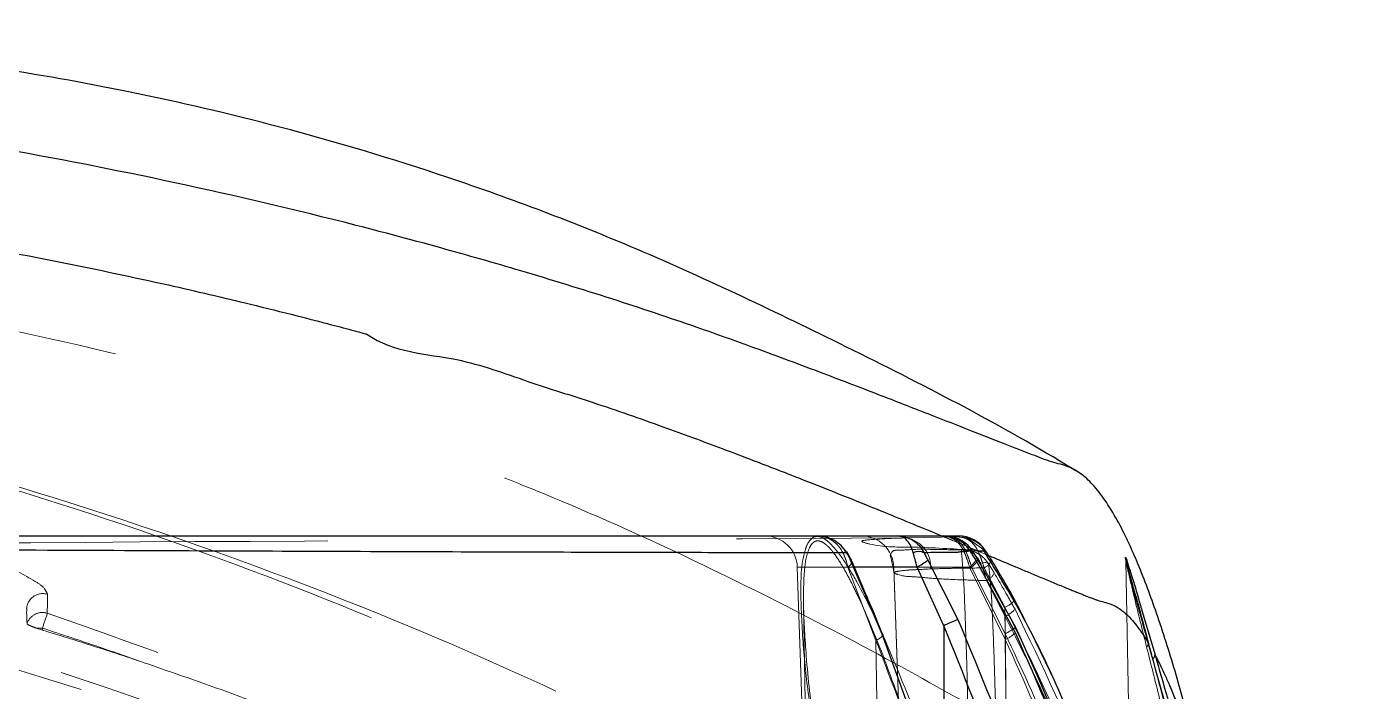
# Model space of a CAD drawing. Header units: millimetres. Extents: x 126 to 938, y 244 to 707.
# Drawn here: x 789.294 to 791.362, y 566.821 to 567.854 of the extents above; entities that cross this region are included whole.
import ezdxf

# ---------------------------------------------------------------- set-up
doc = ezdxf.new("R2010")
doc.units = ezdxf.units.MM
doc.linetypes.add('HIDDEN', pattern=[1.905, 1.27, -0.635])

msp = doc.modelspace()

# ---------------------------------------------------------------- linework, layer by layer
at = {"color": 7, "linetype": 'HIDDEN', "lineweight": 18}
for p, q in [((790.7418, 567.0623), (785.9837, 567.0623)), ((790.5221, 567.0623), (790.4414, 567.0623)), ((790.4414, 567.0623), (790.5353, 567.0623)), ((790.7178, 567.0623), (790.5914, 567.0623)), ((790.5914, 567.0623), (790.7213, 567.0623)), ((790.7429, 567.0608), (790.6609, 567.0593)), ((790.7848, 567.0383), (790.754, 567.0607)), ((790.6378, 567.0361), (790.6359, 567.0321)), ((790.7716, 567.0391), (790.7897, 567.0316)), ((791.0233, 565.8118), (791.0021, 567.0229)), ((791.003, 567.021), (791.0021, 567.0229)), ((790.4913, 567.014), (790.5699, 567.014)), ((790.5229, 566.1114), (790.4913, 567.014)), ((790.578, 567.014), (790.4913, 567.014)), ((790.5699, 567.014), (790.6136, 566.9001)), ((790.6413, 567.014), (790.759, 567.014)), ((790.7621, 567.014), (790.6413, 567.014)), ((790.6413, 567.014), (790.6729, 566.1114)), ((790.6414, 567.0128), (790.6729, 566.1114)), ((790.759, 567.014), (790.8146, 566.9016)), ((790.8145, 566.9103), (790.7621, 567.014)), ((790.7816, 567.0127), (790.8141, 566.9515)), ((790.8143, 566.9373), (790.7854, 566.9929)), ((789.2939, 566.9497), (789.294, 566.9488)), ((790.5209, 565.8118), (790.5009, 566.9551)), ((790.8141, 566.9515), (790.8217, 566.1114)), ((790.8143, 566.9373), (790.8217, 566.1114)), ((789.3089, 566.9192), (789.3184, 566.9161)), ((789.3184, 566.9161), (789.3185, 566.9191)), ((790.6136, 566.9001), (790.6269, 566.1114)), ((790.8145, 566.9103), (790.8217, 566.1114)), ((790.8146, 566.9016), (790.8217, 566.1114))]:
    msp.add_line(p, q, dxfattribs=at)
at = {"color": 7, "linetype": 'Continuous', "lineweight": 25}
for p, q in [((787.4765, 567.0623), (790.5221, 567.0623)), ((790.5221, 567.0623), (790.5283, 567.0619)), ((790.5353, 567.0623), (790.6478, 567.0623)), ((790.6478, 567.0623), (790.7178, 567.0623)), ((790.7213, 567.0623), (790.7418, 567.0623)), ((790.7233, 567.0619), (790.7226, 567.0619)), ((790.7626, 567.0429), (790.7716, 567.0391)), ((790.6231, 566.9095), (790.5742, 567.0249)), ((790.5976, 566.9728), (790.5765, 567.0222)), ((790.6942, 567.0249), (790.7409, 566.9323)), ((790.7601, 567.0389), (790.7604, 567.0385)), ((790.784, 567.0391), (790.7637, 567.0387)), ((790.8305, 566.9119), (790.7681, 567.0261)), ((790.7714, 567.0261), (790.8303, 566.9208)), ((790.7846, 567.0382), (790.784, 567.0391)), ((790.7853, 567.0372), (790.7846, 567.0382)), ((790.6775, 567.014), (790.578, 567.014)), ((790.719, 566.9228), (790.6775, 567.014)), ((791.0269, 566.9467), (791.0472, 566.8775)), ((790.719, 566.9228), (790.7192, 566.6324))]:
    msp.add_line(p, q, dxfattribs=at)
at = {"color": 7, "linetype": 'HIDDEN', "lineweight": 18, "flags": 128}
for points in [[(790.7637, 567.0387), (790.7631, 567.0393), (790.7623, 567.0397), (790.7613, 567.04), (790.76, 567.04), (790.7586, 567.04), (790.7569, 567.0397), (790.7551, 567.0393), (790.7531, 567.0387)], [(790.759, 567.014), (790.7614, 567.0159), (790.7635, 567.0178), (790.7652, 567.0196), (790.7666, 567.0213), (790.7676, 567.0228), (790.7682, 567.0241), (790.7683, 567.0252), (790.7681, 567.0261)], [(790.7714, 567.0261), (790.7716, 567.0253), (790.7714, 567.0242), (790.7708, 567.0228), (790.7698, 567.0213), (790.7684, 567.0197), (790.7666, 567.0178), (790.7645, 567.016), (790.7621, 567.014)], [(790.7731, 567.0369), (790.7753, 567.0376), (790.7774, 567.0382), (790.7794, 567.0385), (790.7811, 567.0387), (790.7825, 567.0386), (790.7838, 567.0384), (790.7847, 567.0379), (790.7853, 567.0372)], [(790.7762, 567.0198), (790.7785, 567.0204), (790.7807, 567.0208), (790.7827, 567.021), (790.7844, 567.021), (790.7859, 567.0207), (790.7872, 567.0202), (790.7882, 567.0196), (790.7888, 567.0187)], [(789.3261, 566.9422), (789.3263, 566.9586), (789.3266, 566.9715)]]:
    msp.add_lwpolyline(points, dxfattribs=at)
at = {"color": 7, "linetype": 'Continuous', "lineweight": 25, "flags": 128}
for points in [[(790.567, 567.0377), (790.5679, 567.0378), (790.5685, 567.0377), (790.5687, 567.0374), (790.5687, 567.0369), (790.5682, 567.0361)], [(790.6246, 566.9079), (790.6247, 566.9086), (790.6242, 566.9092), (790.6231, 566.9095)]]:
    msp.add_lwpolyline(points, dxfattribs=at)
at = {"color": 7, "linetype": 'HIDDEN', "lineweight": 18}
for centre, radius, start, end in [((787.4737, 561.1873), 5.95, 34.63083, 88.00015), ((787.4737, 561.1872), 5.95, 37.76413, 88), ((787.4737, 561.1873), 5.9354, 39.86373, 88.00018), ((790.4414, 567.0123), 0.05, 1.9914, 90.011), ((790.5914, 567.0123), 0.05, 1.9914, 90.011), ((790.6532, 567.0144), 0.0456, 355.825, 80.2546), ((790.7555, 567.029), 0.0109, 65.0965, 119.5502), ((790.5714, 567.0177), 0.0205, 102.2715, 116.0466), ((790.5623, 567.0268), 0.0149, 300.7742, 342.0691), ((790.4017, 566.9677), 0.2428, 8.8532, 15.3605), ((790.7724, 567.0327), 0.022, 294.868, 339.5238), ((790.7768, 567.0132), 0.022, 292.9203, 338.1362), ((789.3189, 566.9478), 0.025, 72.148, 177.6924), ((790.7953, 566.9933), 0.0459, 294.2275, 318.2378), ((789.3184, 566.9184), 0.025, 72.2107, 162.3497), ((791.0286, 566.3686), 1.7965, 161.3808, 162.1574), ((790.7973, 566.9768), 0.0429, 293.2383, 318.8955), ((789.2885, 565.1667), 1.7526, 89.0214, 89.3336), ((790.7467, 567.0396), 0.146, 297.671, 303.3203), ((790.6039, 566.9257), 0.0273, 290.8356, 319.3314), ((790.7961, 566.9479), 0.0498, 291.7783, 313.7008)]:
    msp.add_arc(centre, radius, start, end, dxfattribs=at)
at = {"color": 7, "linetype": 'Continuous', "lineweight": 25}
for centre, radius, start, end in [((790.7418, 567.0123), 0.05, 32.396, 90.0073), ((790.5737, 567.0221), 0.00279, 1.5368, 78.6018), ((790.68, 567.0174), 0.0206, 66.0071, 113.9929), ((790.63, 567.105), 0.1027, 297.575, 308.7225), ((790.8764, 566.591), 0.3673, 111.6538, 115.3719), ((790.8233, 566.925), 0.00819, 296.1699, 329.1576)]:
    msp.add_arc(centre, radius, start, end, dxfattribs=at)
for points, knots in [([(790.9241, 567.1635), (790.9192, 567.1665), (790.8043, 567.2372), (790.5768, 567.3529), (790.258, 567.5063), (789.9627, 567.618), (789.6982, 567.6974), (789.461, 567.7527), (789.2473, 567.7906), (789.0376, 567.8173), (788.832, 567.834), (788.6147, 567.8397), (788.3833, 567.8424), (788.1162, 567.8474), (787.8086, 567.8521), (787.5899, 567.8531), (787.4737, 567.8536)], [0, 0, 0, 0, 0.004797, 0.113198, 0.213727, 0.301434, 0.377661, 0.445205, 0.505598, 0.559646, 0.62248, 0.678456, 0.741972, 0.816593, 0.902524, 1, 1, 1, 1]), ([(791.1034, 566.7622), (791.0952, 566.7922), (791.0788, 566.8528), (791.0516, 566.9386), (791.023, 567.0158), (790.9967, 567.0733), (790.9733, 567.1133), (790.9543, 567.1388), (790.9351, 567.1578), (790.9125, 567.1712), (790.8852, 567.177), (790.8525, 567.1903), (790.8106, 567.2061), (790.7583, 567.2269), (790.6946, 567.2518), (790.6182, 567.2817), (790.527, 567.3166), (790.4313, 567.3524), (790.3219, 567.3915), (790.2007, 567.4319), (790.0678, 567.4729), (789.9292, 567.5126), (789.7447, 567.5614), (789.5078, 567.6164), (789.2992, 567.6566), (789.1625, 567.6795), (789.0966, 567.69), (789.0274, 567.7004), (788.9545, 567.7105), (788.878, 567.7204), (788.7976, 567.7298), (788.7126, 567.7387), (788.6106, 567.7485), (788.5097, 567.7576), (788.4084, 567.7661), (788.3167, 567.7732), (788.2142, 567.7805), (788.0637, 567.7899), (787.877, 567.7987), (787.6666, 567.8046), (787.535, 567.8053), (787.4737, 567.8056)], [0, 0, 0, 0, 0.023426, 0.047275, 0.067804, 0.085434, 0.094854, 0.102661, 0.109363, 0.115019, 0.122166, 0.130234, 0.141595, 0.155912, 0.172637, 0.193134, 0.217765, 0.24621, 0.270126, 0.305308, 0.342486, 0.374879, 0.41395, 0.486248, 0.558062, 0.573987, 0.590726, 0.608306, 0.626762, 0.64613, 0.666446, 0.687757, 0.710562, 0.743651, 0.764092, 0.787178, 0.81295, 0.841464, 0.900845, 0.95378, 1, 1, 1, 1]), ([(787.4737, 567.6537), (787.5279, 567.6534), (787.6358, 567.6529), (787.7923, 567.649), (787.9113, 567.6446), (787.9949, 567.6406), (788.0502, 567.6378), (788.1105, 567.6343), (788.176, 567.6302), (788.2465, 567.6254), (788.313, 567.6204), (788.3812, 567.615), (788.4565, 567.6087), (788.5369, 567.6014), (788.6159, 567.594), (788.6871, 567.5869), (788.7553, 567.5797), (788.8279, 567.5712), (788.893, 567.5629), (788.9573, 567.5541), (789.0144, 567.5458), (789.077, 567.5361), (789.1894, 567.5177), (789.336, 567.4907), (789.502, 567.4555), (789.6235, 567.4271), (789.7079, 567.4061), (789.7619, 567.3922), (789.796, 567.3831), (789.8135, 567.3784), (789.8195, 567.3767), (789.8214, 567.3762), (789.8222, 567.376), (789.8225, 567.376), (789.8226, 567.3759), (789.8226, 567.3759), (789.8227, 567.3759), (789.8227, 567.3759), (789.8641, 567.3466), (789.9549, 567.3455), (790.0696, 567.3024), (790.177, 567.2694), (790.2776, 567.2343), (790.3442, 567.2095), (790.3749, 567.1981)], [0, 0, 0, 0, 0.055048, 0.109677, 0.159061, 0.176026, 0.194762, 0.215251, 0.237482, 0.261429, 0.287074, 0.305244, 0.330884, 0.363908, 0.387254, 0.411522, 0.436597, 0.456906, 0.485781, 0.503323, 0.522867, 0.54436, 0.567744, 0.63859, 0.695806, 0.740128, 0.765384, 0.784173, 0.796782, 0.801228, 0.8026, 0.80309, 0.803282, 0.803366, 0.8034, 0.803416, 0.803421, 0.803425, 0.803429, 0.852604, 0.891691, 0.927859, 0.966679, 1, 1, 1, 1]), ([(790.3749, 567.1981), (790.3909, 567.192), (790.431, 567.1768), (790.4893, 567.1542), (790.5497, 567.1303), (790.6012, 567.1096), (790.6487, 567.0902), (790.6879, 567.074), (790.7122, 567.0639), (790.7221, 567.0598)], [0, 0, 0, 0, 0.137556, 0.343893, 0.50195, 0.659277, 0.789419, 0.913853, 1, 1, 1, 1]), ([(790.5682, 567.0361), (790.5655, 567.0401), (790.5601, 567.0479), (790.5485, 567.056), (790.5357, 567.0613), (790.5266, 567.0619), (790.5221, 567.0623)], [0, 0, 0, 0, 0.259318, 0.510725, 0.756412, 1, 1, 1, 1]), ([(790.5269, 567.0621), (790.5266, 567.0621), (790.526, 567.0621), (790.5254, 567.0621), (790.5252, 567.0621)], [0, 0, 0, 0, 0.514121, 1, 1, 1, 1]), ([(790.5298, 567.0617), (790.5291, 567.0618), (790.5277, 567.062), (790.5263, 567.0621), (790.5256, 567.0621)], [0, 0, 0, 0, 0.48266, 1, 1, 1, 1]), ([(790.6716, 567.0363), (790.6705, 567.0397), (790.6682, 567.0466), (790.6631, 567.0545), (790.6563, 567.0607), (790.651, 567.0617), (790.6478, 567.0623)], [0, 0, 0, 0, 0.290357, 0.575791, 0.745657, 1, 1, 1, 1]), ([(790.6478, 567.0623), (790.6518, 567.0619), (790.6598, 567.0613), (790.6712, 567.056), (790.6814, 567.0478), (790.686, 567.0402), (790.6884, 567.0363)], [0, 0, 0, 0, 0.235744, 0.476773, 0.729842, 1, 1, 1, 1]), ([(790.7178, 567.0623), (790.7196, 567.0621), (790.7217, 567.062), (790.7238, 567.0619), (790.724, 567.0619)], [0, 0, 0, 0, 0.887825, 1, 1, 1, 1]), ([(790.7604, 567.0385), (790.7578, 567.0421), (790.7527, 567.0491), (790.742, 567.0566), (790.7303, 567.0614), (790.722, 567.062), (790.7178, 567.0623)], [0, 0, 0, 0, 0.259574, 0.510941, 0.756695, 1, 1, 1, 1]), ([(790.7213, 567.0623), (790.7222, 567.0622), (790.7238, 567.0622), (790.7253, 567.062), (790.726, 567.0619)], [0, 0, 0, 0, 0.535883, 1, 1, 1, 1]), ([(790.7213, 567.0623), (790.7254, 567.062), (790.7337, 567.0614), (790.7454, 567.0566), (790.756, 567.0492), (790.7611, 567.0422), (790.7637, 567.0387)], [0, 0, 0, 0, 0.243049, 0.488712, 0.740271, 1, 1, 1, 1]), ([(790.5682, 567.0361), (790.5261, 567.0361), (790.431, 567.0362), (790.2723, 567.0365), (790.083, 567.037), (789.8654, 567.0377), (789.6221, 567.0387), (789.3559, 567.0398), (789.0702, 567.0411), (788.7685, 567.0426), (788.4541, 567.0441), (788.131, 567.0456), (787.8034, 567.047), (787.5839, 567.0479), (787.4737, 567.0484)], [0, 0, 0, 0, 0.040876, 0.092164, 0.153861, 0.224419, 0.303059, 0.38975, 0.482481, 0.580001, 0.682317, 0.787264, 0.893162, 1, 1, 1, 1]), ([(791.0393, 566.3655), (791.0384, 566.3697), (791.0329, 566.3962), (791.0135, 566.4796), (790.9737, 566.6281), (790.9146, 566.7897), (790.8467, 566.9324), (790.8022, 567.0053), (790.779, 567.0433)], [0, 0, 0, 0, 0.017479, 0.111449, 0.351592, 0.648968, 0.817084, 1, 1, 1, 1]), ([(790.5742, 567.0249), (790.5732, 567.027), (790.5714, 567.0309), (790.5692, 567.0345), (790.5682, 567.0361)], [0, 0, 0, 0, 0.555324, 1, 1, 1, 1]), ([(790.5765, 567.0222), (790.5754, 567.0246), (790.573, 567.0299), (790.57, 567.035), (790.5684, 567.0377)], [0, 0, 0, 0, 0.448148, 1, 1, 1, 1]), ([(790.6775, 567.014), (790.6765, 567.018), (790.6746, 567.0254), (790.6725, 567.0328), (790.6716, 567.0363)], [0, 0, 0, 0, 0.5364857, 1, 1, 1, 1]), ([(790.7604, 567.0385), (790.7556, 567.0382), (790.7501, 567.0379), (790.7438, 567.0373), (790.7415, 567.037), (790.7368, 567.0365), (790.7191, 567.0365), (790.7021, 567.0364), (790.6884, 567.0363)], [0, 0, 0, 0, 0.200193, 0.231393, 0.263119, 0.296523, 0.426396, 1, 1, 1, 1]), ([(790.6884, 567.0363), (790.6894, 567.0341), (790.6913, 567.0303), (790.6933, 567.0266), (790.6942, 567.0249)], [0, 0, 0, 0, 0.5518233, 1, 1, 1, 1]), ([(790.7681, 567.0261), (790.7667, 567.0284), (790.7641, 567.0326), (790.7616, 567.0367), (790.7604, 567.0385)], [0, 0, 0, 0, 0.561007, 1, 1, 1, 1]), ([(790.7637, 567.0387), (790.7651, 567.0364), (790.7677, 567.0322), (790.7703, 567.028), (790.7714, 567.0261)], [0, 0, 0, 0, 0.559081, 1, 1, 1, 1]), ([(790.793, 567.025), (790.7915, 567.0273), (790.789, 567.0314), (790.7865, 567.0354), (790.7853, 567.0372)], [0, 0, 0, 0, 0.563771, 1, 1, 1, 1]), ([(790.7897, 567.0316), (790.792, 567.0306), (790.8056, 567.0249), (790.8251, 567.0167), (790.8486, 567.0068), (790.8674, 566.999), (790.8864, 566.991), (790.9019, 566.9846), (790.9132, 566.98), (790.9203, 566.9771), (790.9265, 566.9746), (790.9324, 566.9723), (790.938, 566.97), (790.9434, 566.9679), (790.9485, 566.966), (790.9533, 566.9642), (790.9632, 566.9605), (790.9772, 566.9581), (790.9927, 566.9495), (791.0044, 566.9395), (791.0143, 566.9287), (791.0223, 566.9183), (791.0287, 566.9091), (791.0332, 566.902), (791.0357, 566.898), (791.0366, 566.8964)], [0, 0, 0, 0, 0.0268067, 0.1526492, 0.2208612, 0.2920054, 0.3641768, 0.4352163, 0.4668038, 0.4908587, 0.514706, 0.5362039, 0.5571414, 0.5772812, 0.5964786, 0.6144345, 0.6309454, 0.7059435, 0.7600415, 0.8137767, 0.865273, 0.9119272, 0.9512262, 0.9810919, 1, 1, 1, 1]), ([(790.8295, 566.9627), (790.8229, 566.9745), (790.811, 566.9954), (790.7985, 567.016), (790.793, 567.025)], [0, 0, 0, 0, 0.561654, 1, 1, 1, 1]), ([(791.0366, 566.8964), (791.0291, 566.9239), (791.0185, 566.9623), (791.0049, 567.0123), (791.0027, 567.0225), (791.0008, 567.03), (791.0036, 567.0259), (791.0045, 567.0187), (791.0123, 566.9977), (791.019, 566.9734), (791.0248, 566.9536), (791.0269, 566.9467)], [0, 0, 0, 0, 0.399113, 0.558339, 0.605122, 0.613677, 0.617152, 0.656279, 0.724925, 0.903863, 1, 1, 1, 1]), ([(791.0437, 566.8711), (791.0357, 566.9025), (791.0237, 566.9491), (791.009, 566.9984), (791.0045, 567.0174), (791.003, 567.0209), (791.003, 567.021)], [0, 0, 0, 0, 0.624944, 0.927404, 0.997284, 1, 1, 1, 1]), ([(790.6246, 566.9079), (790.6175, 566.9254), (790.6087, 566.9471), (790.5994, 566.9686), (790.5976, 566.9728)], [0, 0, 0, 0, 0.804424, 1, 1, 1, 1]), ([(790.9618, 566.1632), (790.9264, 566.3083), (790.8633, 566.5673), (790.7631, 566.8142), (790.719, 566.9228)], [0, 0, 0, 0, 0.5601437, 1, 1, 1, 1]), ([(790.7409, 566.9323), (790.7752, 566.8496), (790.8438, 566.6845), (790.922, 566.4279), (790.9642, 566.2546), (790.9853, 566.1679)], [0, 0, 0, 0, 0.334047, 0.667194, 1, 1, 1, 1]), ([(790.8303, 566.9208), (790.8665, 566.8404), (790.9388, 566.6797), (791.0077, 566.4242), (791.0408, 566.2518), (791.0573, 566.1656)], [0, 0, 0, 0, 0.3338494, 0.6673519, 1, 1, 1, 1]), ([(790.8492, 566.1676), (790.8185, 566.2937), (790.7573, 566.5452), (790.6678, 566.7882), (790.6231, 566.9095)], [0, 0, 0, 0, 0.500886, 1, 1, 1, 1]), ([(791.0533, 566.1658), (791.0367, 566.2507), (791.0035, 566.4209), (790.9354, 566.6729), (790.8655, 566.8322), (790.8305, 566.9119)], [0, 0, 0, 0, 0.3326979, 0.6661507, 1, 1, 1, 1]), ([(791.1869, 566.3682), (791.1697, 566.4278), (791.1356, 566.5463), (791.0853, 566.7223), (791.0527, 566.8388), (791.0366, 566.8963)], [0, 0, 0, 0, 0.33897, 0.673672, 1, 1, 1, 1]), ([(791.0437, 566.8712), (791.0449, 566.8722), (791.0469, 566.8739), (791.0471, 566.8765), (791.0472, 566.8775)], [0, 0, 0, 0, 0.593666, 1, 1, 1, 1]), ([(791.0472, 566.8775), (791.0601, 566.8332), (791.086, 566.7436), (791.1325, 566.5818), (791.1661, 566.4643), (791.1868, 566.3921)], [0, 0, 0, 0, 0.274071, 0.553703, 1, 1, 1, 1]), ([(791.0472, 566.8775), (791.0478, 566.8764), (791.0493, 566.8735), (791.0524, 566.8675), (791.0569, 566.8584), (791.0631, 566.8453), (791.0706, 566.8283), (791.0783, 566.8097), (791.0842, 566.7946), (791.0883, 566.7838), (791.0915, 566.7753), (791.0952, 566.765), (791.0994, 566.7531), (791.1233, 566.6841), (791.1413, 566.6177), (791.1581, 566.5559)], [0, 0, 0, 0, 0.011406, 0.0283, 0.059225, 0.101126, 0.15526, 0.223191, 0.277909, 0.297924, 0.325504, 0.357625, 0.394474, 0.436391, 1, 1, 1, 1])]:
    msp.add_open_spline(points, degree=3, knots=knots, dxfattribs=at)
at = {"color": 7, "linetype": 'HIDDEN', "lineweight": 18}
for points, knots in [([(791.1546, 566.5544), (791.1029, 566.5885), (790.9965, 566.6585), (790.829, 566.7601), (790.65, 566.8619), (790.4386, 566.973), (790.2423, 567.0673), (790.0801, 567.1355), (789.9948, 567.1689), (789.9156, 567.1986), (789.8012, 567.2393), (789.6363, 567.2916), (789.3853, 567.3594), (789.0659, 567.4253), (788.6796, 567.4691), (788.289, 567.486), (787.8887, 567.5006), (787.6161, 567.5022), (787.4737, 567.5031)], [0, 0, 0, 0, 0.0479936, 0.0985624, 0.1517012, 0.2074066, 0.2834919, 0.3202148, 0.3436759, 0.3543768, 0.3857474, 0.4376886, 0.4882217, 0.587109, 0.6898267, 0.788926, 0.8897773, 1, 1, 1, 1]), ([(791.6965, 565.7703), (791.5493, 565.8974), (791.2556, 566.1509), (790.7728, 566.477), (790.2922, 566.745), (789.8187, 566.9572), (789.3925, 567.1089), (788.9906, 567.2225), (788.7401, 567.2726), (788.6146, 567.2977)], [0, 0, 0, 0, 0.1673601, 0.3338775, 0.5005762, 0.6406867, 0.7801383, 0.8898367, 1, 1, 1, 1]), ([(788.6146, 567.2975), (788.706, 567.2789), (788.8887, 567.2418), (789.21, 567.1573), (789.5613, 567.044), (789.9391, 566.8931), (790.3534, 566.6966), (790.8083, 566.433), (791.2934, 566.0903), (791.5863, 565.8246), (791.7331, 565.6913)], [0, 0, 0, 0, 0.078731, 0.157201, 0.280117, 0.389902, 0.500153, 0.66664, 0.832875, 1, 1, 1, 1]), ([(787.4737, 567.1453), (787.6724, 567.1397), (788.0695, 567.1285), (788.6619, 567.0388), (789.2445, 566.8939), (789.8037, 566.6906), (790.3243, 566.44), (790.8041, 566.1497), (791.2475, 565.8222), (791.6583, 565.4559), (792.0355, 565.0511), (792.3756, 564.6108), (792.6746, 564.138), (792.9277, 563.6398), (793.1333, 563.1205), (793.2884, 562.5847), (793.3964, 562.037), (793.4248, 561.6666), (793.439, 561.4814)], [0, 0, 0, 0, 0.065634, 0.131204, 0.197553, 0.263794, 0.32746, 0.388217, 0.448865, 0.509412, 0.569867, 0.631476, 0.693011, 0.754485, 0.815912, 0.877298, 0.938658, 1, 1, 1, 1]), ([(789.3266, 566.9715), (789.3251, 566.9746), (789.321, 566.9832), (789.2949, 566.9995), (789.2471, 567.0245), (789.1705, 567.054), (789.1118, 567.0714), (789.0803, 567.0807)], [0, 0, 0, 0, 0.036492, 0.103818, 0.326321, 0.638283, 1, 1, 1, 1]), ([(790.4968, 566.9691), (790.4968, 566.9934), (790.4968, 567.0225), (790.5079, 567.0526), (790.5165, 567.0621), (790.5296, 567.0613), (790.5461, 567.0486), (790.5649, 567.0238), (790.5931, 566.9758), (790.6376, 566.8817), (790.6923, 566.7412), (790.7515, 566.569), (790.7865, 566.4528), (790.804, 566.3946)], [0, 0, 0, 0, 0.085912, 0.102498, 0.115647, 0.128326, 0.145148, 0.189155, 0.23949, 0.345306, 0.5632, 0.781406, 1, 1, 1, 1]), ([(790.5221, 567.0623), (790.5262, 567.0619), (790.5345, 567.0612), (790.5462, 567.0556), (790.556, 567.0472), (790.5603, 567.0397), (790.5624, 567.0361)], [0, 0, 0, 0, 0.243243, 0.488581, 0.757536, 1, 1, 1, 1]), ([(790.6478, 567.0623), (790.6481, 567.0623), (790.6487, 567.0623), (790.6493, 567.0622), (790.6496, 567.0622)], [0, 0, 0, 0, 0.583229, 1, 1, 1, 1]), ([(790.7178, 567.0623), (790.7213, 567.0619), (790.7279, 567.0612), (790.7372, 567.056), (790.7449, 567.0484), (790.7484, 567.0417), (790.7501, 567.0385)], [0, 0, 0, 0, 0.242446, 0.469925, 0.743215, 1, 1, 1, 1]), ([(790.7531, 567.0387), (790.7515, 567.0419), (790.748, 567.0484), (790.7422, 567.0543), (790.7374, 567.0576), (790.7317, 567.0609), (790.7259, 567.0617), (790.7213, 567.0623)], [0, 0, 0, 0, 0.258053, 0.532053, 0.581312, 0.677794, 1, 1, 1, 1]), ([(790.7418, 567.0623), (790.742, 567.0621), (790.7425, 567.0618), (790.7428, 567.0612), (790.7429, 567.0608)], [0, 0, 0, 0, 0.4007399, 1, 1, 1, 1]), ([(790.7853, 567.0372), (790.7827, 567.0408), (790.7775, 567.0478), (790.7669, 567.0551), (790.7552, 567.0599), (790.747, 567.0605), (790.7429, 567.0608)], [0, 0, 0, 0, 0.261623, 0.513309, 0.758115, 1, 1, 1, 1]), ([(790.7429, 567.0608), (790.7459, 567.0604), (790.752, 567.0597), (790.7605, 567.0547), (790.7679, 567.0471), (790.7713, 567.0404), (790.7731, 567.0369)], [0, 0, 0, 0, 0.2206828, 0.4526992, 0.7095196, 1, 1, 1, 1]), ([(786.5868, 567.0301), (787.0388, 567.0341), (787.9433, 567.0419), (789.3014, 567.0525), (790.2074, 567.0571), (790.6609, 567.0594)], [0, 0, 0, 0, 0.332818, 0.666089, 1, 1, 1, 1]), ([(790.7758, 566.3877), (790.7682, 566.4161), (790.7543, 566.4685), (790.7341, 566.5403), (790.7135, 566.6107), (790.692, 566.6808), (790.6691, 566.7517), (790.6398, 566.837), (790.6127, 566.9087), (790.5863, 566.9679), (790.5736, 566.9939), (790.5608, 567.0172), (790.5483, 567.0363), (790.5365, 567.0494), (790.527, 567.0548), (790.5198, 567.0549), (790.5139, 567.0506), (790.5059, 567.0363), (790.5011, 567.0033), (790.501, 566.9735), (790.5009, 566.9551)], [0, 0, 0, 0, 0.106333, 0.19644, 0.270177, 0.372091, 0.462042, 0.53996, 0.698672, 0.739618, 0.774587, 0.803637, 0.835503, 0.857378, 0.866715, 0.874142, 0.881886, 0.891932, 0.93291, 1, 1, 1, 1]), ([(790.6609, 567.0593), (790.648, 567.059), (790.6299, 567.0585), (790.5832, 567.055), (790.6238, 567.0446), (790.6655, 567.046), (790.7153, 567.0432), (790.7462, 567.0415)], [0, 0, 0, 0, 0.2205501, 0.3091346, 0.367264, 0.6075258, 1, 1, 1, 1]), ([(790.7624, 567.0406), (790.7554, 567.0407), (790.739, 567.0409), (790.7093, 567.0411), (790.6774, 567.0423), (790.6548, 567.04), (790.6397, 567.0404), (790.638, 567.0365), (790.6378, 567.0361)], [0, 0, 0, 0, 0.16638, 0.391538, 0.712523, 0.900812, 0.989528, 1, 1, 1, 1]), ([(790.7221, 567.0598), (790.7258, 567.0583), (790.7393, 567.0527), (790.7528, 567.047), (790.7626, 567.0429)], [0, 0, 0, 0, 0.2735833, 1, 1, 1, 1]), ([(790.7762, 567.0198), (790.7745, 567.0232), (790.7712, 567.0296), (790.7637, 567.0368), (790.7552, 567.0412), (790.7492, 567.0414), (790.7462, 567.0415)], [0, 0, 0, 0, 0.290704, 0.545492, 0.776419, 1, 1, 1, 1]), ([(790.7462, 567.0415), (790.7503, 567.0413), (790.7585, 567.0409), (790.7703, 567.0364), (790.781, 567.0292), (790.7862, 567.0222), (790.7888, 567.0187)], [0, 0, 0, 0, 0.242856, 0.487802, 0.738825, 1, 1, 1, 1]), ([(790.7462, 567.0415), (790.7472, 567.0291), (790.75, 566.9966), (790.7524, 566.9346), (790.7554, 566.8442), (790.7582, 566.7195), (790.7612, 566.5537), (790.7627, 566.4287), (790.7636, 566.358)], [0, 0, 0, 0, 0.054784, 0.142936, 0.272214, 0.45169, 0.689885, 1, 1, 1, 1]), ([(790.5624, 567.0361), (790.5639, 567.0327), (790.5671, 567.0256), (790.569, 567.018), (790.5699, 567.014)], [0, 0, 0, 0, 0.473719, 1, 1, 1, 1]), ([(790.7501, 567.0385), (790.7517, 567.0348), (790.7552, 567.0268), (790.7577, 567.0184), (790.759, 567.014)], [0, 0, 0, 0, 0.46741, 1, 1, 1, 1]), ([(790.7621, 567.014), (790.7607, 567.0185), (790.7582, 567.0269), (790.7547, 567.0349), (790.7531, 567.0387)], [0, 0, 0, 0, 0.5333849, 1, 1, 1, 1]), ([(790.7731, 567.0369), (790.7747, 567.0329), (790.7779, 567.025), (790.7804, 567.0168), (790.7816, 567.0127)], [0, 0, 0, 0, 0.500018, 1, 1, 1, 1]), ([(790.7854, 566.9929), (790.7841, 566.9975), (790.7815, 567.0066), (790.778, 567.0154), (790.7762, 567.0198)], [0, 0, 0, 0, 0.500378, 1, 1, 1, 1]), ([(791.0021, 567.0229), (791.0024, 567.0214), (791.0032, 567.0163), (791.0075, 566.9985), (791.0177, 566.9557), (791.0275, 566.9164), (791.0342, 566.8899)], [0, 0, 0, 0, 0.033567, 0.111669, 0.401554, 1, 1, 1, 1]), ([(790.7854, 566.9929), (790.7703, 566.9934), (790.7407, 566.9943), (790.7037, 566.9959), (790.6714, 566.9995), (790.6564, 566.9991), (790.6379, 567.0059), (790.6568, 567.009), (790.6713, 567.0098), (790.6885, 567.0106), (790.6987, 567.0111)], [0, 0, 0, 0, 0.2241731, 0.4368215, 0.5600831, 0.68239, 0.7160656, 0.7587142, 0.8580374, 1, 1, 1, 1]), ([(790.6987, 567.0111), (790.7108, 567.0115), (790.7384, 567.0123), (790.7661, 567.0125), (790.7816, 567.0127)], [0, 0, 0, 0, 0.43898, 1, 1, 1, 1]), ([(790.7888, 567.0187), (790.7904, 567.0162), (790.7933, 567.0116), (790.796, 567.007), (790.7973, 567.005)], [0, 0, 0, 0, 0.554242, 1, 1, 1, 1]), ([(790.8075, 566.3248), (790.8066, 566.3967), (790.8051, 566.5237), (790.8021, 566.6923), (790.7991, 566.8189), (790.7958, 566.9106), (790.7932, 566.9734), (790.79, 567.0062), (790.7888, 567.0187)], [0, 0, 0, 0, 0.3106059, 0.549116, 0.7286697, 0.8578088, 0.9456352, 1, 1, 1, 1]), ([(790.7973, 567.005), (790.8034, 566.9945), (790.8145, 566.9759), (790.825, 566.9569), (790.8297, 566.9485)], [0, 0, 0, 0, 0.55875, 1, 1, 1, 1]), ([(790.5745, 566.4547), (790.562, 566.513), (790.5372, 566.6283), (790.5138, 566.7728), (790.5, 566.8861), (790.4979, 566.9418), (790.4968, 566.9691)], [0, 0, 0, 0, 0.343345, 0.6789199, 0.8427094, 1, 1, 1, 1]), ([(791.0002, 566.516), (790.9838, 566.5793), (790.9437, 566.7344), (790.872, 566.8778), (790.8295, 566.9627)], [0, 0, 0, 0, 0.408273, 1, 1, 1, 1]), ([(789.294, 566.9488), (789.294, 566.945), (789.2939, 566.9374), (789.2944, 566.9298), (789.2946, 566.926)], [0, 0, 0, 0, 0.500666, 1, 1, 1, 1]), ([(791.1611, 565.9692), (791.0207, 566.073), (790.741, 566.2799), (790.2894, 566.5414), (789.8194, 566.7686), (789.4909, 566.8842), (789.3261, 566.9422)], [0, 0, 0, 0, 0.250776, 0.499783, 0.748912, 1, 1, 1, 1]), ([(790.5009, 566.9551), (790.5021, 566.9285), (790.5049, 566.8661), (790.5166, 566.7691), (790.5316, 566.6663), (790.5498, 566.5594), (790.564, 566.4875), (790.5717, 566.4481)], [0, 0, 0, 0, 0.155909, 0.365351, 0.571205, 0.764414, 1, 1, 1, 1]), ([(790.8141, 566.9515), (790.8491, 566.8813), (790.9193, 566.7407), (791.0018, 566.4713), (791.0383, 566.2723), (791.0606, 566.1505)], [0, 0, 0, 0, 0.279083, 0.559058, 1, 1, 1, 1]), ([(791.0661, 566.1126), (791.0523, 566.1925), (791.0246, 566.3522), (790.9683, 566.5707), (790.9003, 566.7675), (790.8429, 566.8807), (790.8143, 566.9373)], [0, 0, 0, 0, 0.280566, 0.561058, 0.780614, 1, 1, 1, 1]), ([(790.8297, 566.9485), (790.872, 566.8608), (790.9568, 566.6853), (791.0314, 566.4103), (791.0641, 566.2271), (791.0797, 566.1395)], [0, 0, 0, 0, 0.343094, 0.686296, 1, 1, 1, 1]), ([(789.2946, 566.926), (789.2949, 566.9256), (789.2959, 566.9244), (789.2988, 566.9232), (789.3032, 566.9212), (789.3067, 566.92), (789.3089, 566.9192)], [0, 0, 0, 0, 0.088409, 0.300553, 0.56402, 1, 1, 1, 1]), ([(789.4766, 566.8654), (789.4471, 566.8752), (789.3946, 566.8926), (789.3417, 566.9089), (789.3184, 566.9161)], [0, 0, 0, 0, 0.559887, 1, 1, 1, 1]), ([(789.3185, 566.9191), (789.3481, 566.9093), (789.401, 566.892), (789.4535, 566.8735), (789.4766, 566.8654)], [0, 0, 0, 0, 0.560357, 1, 1, 1, 1]), ([(790.6136, 566.9001), (790.6391, 566.8331), (790.6904, 566.6988), (790.7668, 566.453), (790.8111, 566.2729), (790.8382, 566.1627)], [0, 0, 0, 0, 0.278857, 0.5587959, 1, 1, 1, 1]), ([(791.0391, 566.1622), (791.0256, 566.2342), (790.9987, 566.3783), (790.9472, 566.5757), (790.8878, 566.7545), (790.8389, 566.8584), (790.8145, 566.9103)], [0, 0, 0, 0, 0.280447, 0.560824, 0.780465, 1, 1, 1, 1]), ([(790.8146, 566.9016), (790.8441, 566.8358), (790.9031, 566.704), (790.9768, 566.4561), (791.013, 566.2737), (791.0352, 566.1622)], [0, 0, 0, 0, 0.279379, 0.559384, 1, 1, 1, 1]), ([(791.0342, 566.8899), (791.0352, 566.891), (791.0368, 566.8928), (791.0367, 566.8953), (791.0366, 566.8963)], [0, 0, 0, 0, 0.572708, 1, 1, 1, 1]), ([(791.0342, 566.8899), (791.0414, 566.8613), (791.0578, 566.7958), (791.0837, 566.6946), (791.111, 566.5882), (791.1394, 566.4776), (791.1587, 566.4028), (791.1693, 566.3617)], [0, 0, 0, 0, 0.162037, 0.371676, 0.574639, 0.766483, 1, 1, 1, 1]), ([(789.4766, 566.8654), (789.5221, 566.8496), (789.6261, 566.8137), (789.7964, 566.7478), (789.9448, 566.6846), (790.0582, 566.6327), (790.1263, 566.6004), (790.1896, 566.5693), (790.2481, 566.5397), (790.302, 566.5116), (790.4247, 566.4461), (790.6031, 566.3442), (790.8223, 566.2049), (791.0024, 566.0808), (791.1081, 566.0015), (791.1555, 565.966)], [0, 0, 0, 0, 0.075585, 0.17246, 0.286401, 0.328476, 0.367914, 0.404754, 0.439024, 0.470756, 0.500009, 0.657148, 0.792827, 0.907103, 1, 1, 1, 1]), ([(791.1692, 566.3856), (791.1575, 566.4313), (791.1365, 566.5132), (791.1038, 566.6404), (791.0737, 566.7565), (791.0528, 566.8365), (791.0437, 566.8711)], [0, 0, 0, 0, 0.282338, 0.5054, 0.785753, 1, 1, 1, 1])]:
    msp.add_open_spline(points, degree=3, knots=knots, dxfattribs=at)

doc.saveas('drawing.dxf')
